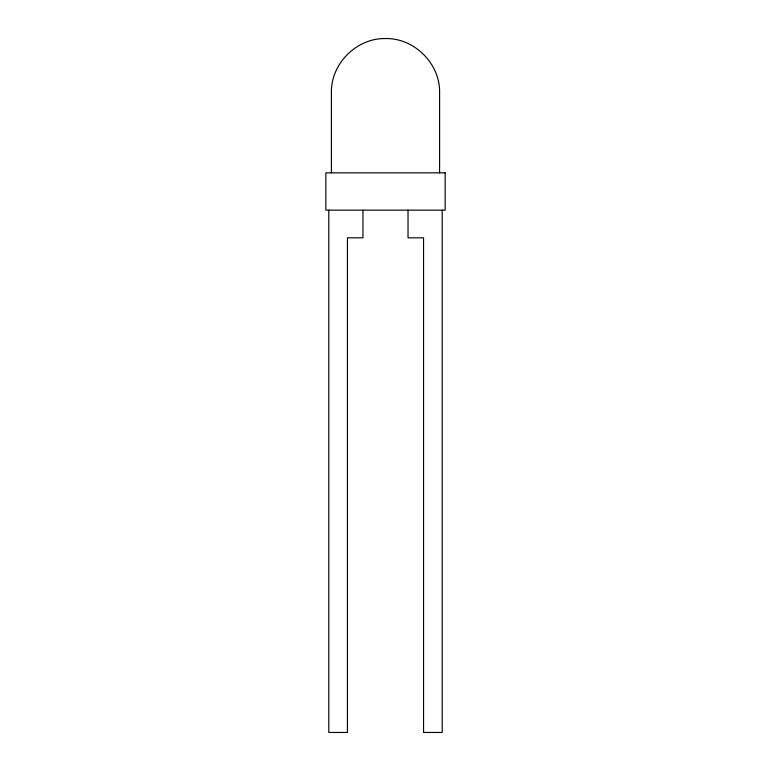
<?xml version="1.0" encoding="UTF-8"?>
<svg xmlns="http://www.w3.org/2000/svg" width="771" height="771" viewBox="0 0 771 771"><rect width="100%" height="100%" fill="white"/><g stroke="black" fill="none" stroke-linecap="round" stroke-linejoin="round"><path stroke-width="1.16" d="M442.207 210.155L442.207 732.45L423.549 732.45L423.549 237.815L408.032 237.815L408.032 210.155M439.595 172.849L439.595 92.645C440.202 63.733 414.413 37.943 385.5 38.55C356.587 37.943 330.798 63.733 331.405 92.645L331.405 172.849M362.968 210.155L362.968 237.815L347.451 237.815L347.451 732.45L328.793 732.45L328.793 210.155M445.146 172.849L325.854 172.849L325.854 210.155L445.146 210.155L445.146 172.849"/></g></svg>
